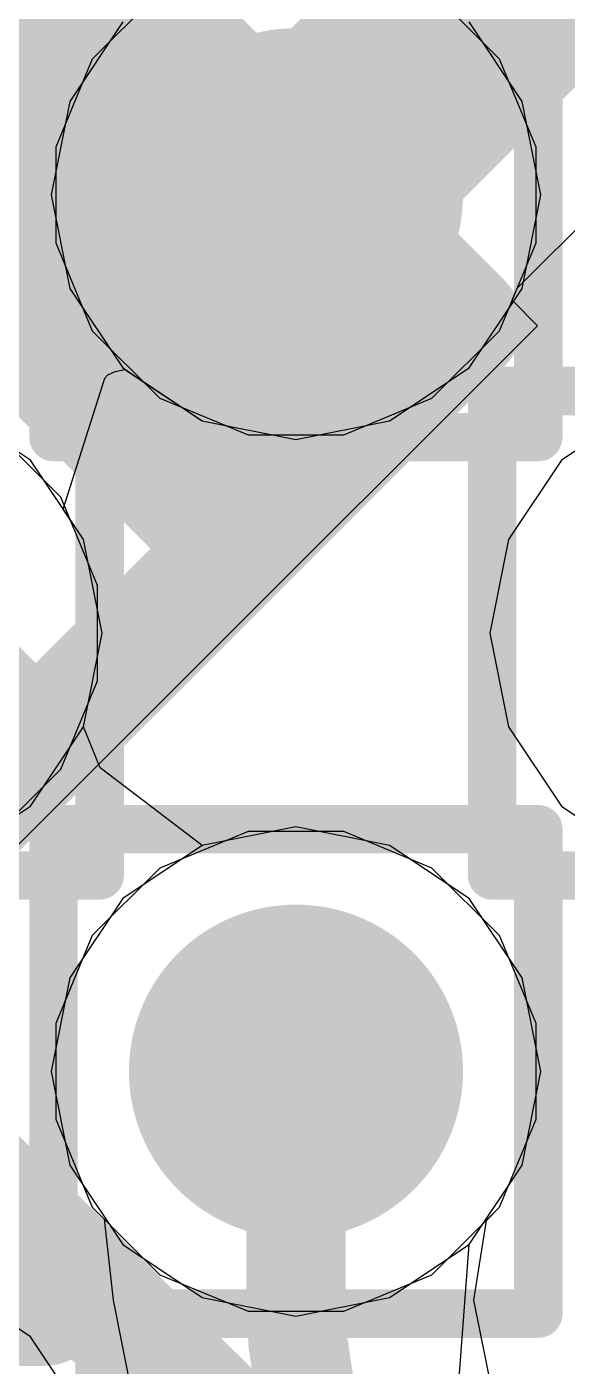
# Model space of a CAD drawing. Header units: inches. Extents: x -6 to 284, y -12 to 154.
# Drawn here: x 54.126 to 54.692, y 1.992 to 3.397 of the extents above; entities that cross this region are included whole.
import ezdxf

# ---------------------------------------------------------------- set-up
doc = ezdxf.new("R2010")
doc.units = ezdxf.units.IN
for name, color, linetype in [('Bottom Layer', 5, 'Continuous'), ('Bottom Overlay', 54, 'Continuous'), ('Bottom Paste', 16, 'Continuous'), ('Bottom Solder', 6, 'Continuous'), ('Drill Drawing', 1, 'Continuous'), ('GND-1', 16, 'Continuous'), ('GND-2', 90, 'Continuous'), ('GND-3', 216, 'Continuous'), ('GND-4', 54, 'Continuous'), ('PWR-1', 156, 'Continuous'), ('PWR-2', 130, 'Continuous'), ('Signal L1', 76, 'Continuous'), ('Signal L2', 6, 'Continuous'), ('Top Layer', 1, 'Continuous'), ('Top Paste', 8, 'Continuous'), ('Top Solder', 216, 'Continuous'), ('Via Holes', 16, 'Continuous')]:
    doc.layers.add(name, color=color, linetype=linetype)

# ---------------------------------------------------------------- blocks, each defined once
blk = doc.blocks.new('FBGA_153_11_5_13__B_131')
at = {"layer": 'Bottom Overlay'}
blk.add_lwpolyline([(-5.75, 6.5, 0.127, 0.127, 0), (-2.875, 6.5, 0.127, 0.127, 0)], format="xyseb", dxfattribs=at)
blk.add_lwpolyline([(-2.9068, 6.5, 0.0635, 0.0635, 1), (-2.8433, 6.5, 0.0635, 0.0635, 1)], format="xyseb", close=True, dxfattribs=at)
blk = doc.blocks.new('BGA_565_15_5_14_4__132')
at = {"layer": 'Top Layer'}
h = blk.add_hatch(color=1, dxfattribs=at)
edge = h.paths.add_edge_path()
edge.add_arc((4.225, 4.225), 0.125, 0, 360)
h = blk.add_hatch(color=1, dxfattribs=at)
edge = h.paths.add_edge_path()
edge.add_arc((3.575, 3.575), 0.125, 0, 360)
at = {"layer": 'Top Paste'}
h = blk.add_hatch(color=8, dxfattribs=at)
edge = h.paths.add_edge_path()
edge.add_arc((4.225, 4.225), 0.125, 0, 360)
h = blk.add_hatch(color=8, dxfattribs=at)
edge = h.paths.add_edge_path()
edge.add_arc((3.575, 3.575), 0.125, 0, 360)
at = {"layer": 'Top Solder'}
h = blk.add_hatch(color=216, dxfattribs=at)
edge = h.paths.add_edge_path()
edge.add_arc((4.225, 4.225), 0.175, 0, 360)
h = blk.add_hatch(color=216, dxfattribs=at)
edge = h.paths.add_edge_path()
edge.add_arc((3.575, 3.575), 0.175, 0, 360)
blk = doc.blocks.new('R___0201_B_191')
at = {"layer": 'Bottom Layer'}
for points in [[(-0.41, 0.185), (-0.14, 0.185), (-0.14, -0.185), (-0.41, -0.185)], [(0.14, 0.185), (0.41, 0.185), (0.41, -0.185), (0.14, -0.185)]]:
    blk.add_hatch(color=5, dxfattribs=at).paths.add_polyline_path(points)
at = {"layer": 'Bottom Paste'}
for points in [[(-0.41, 0.185), (-0.14, 0.185), (-0.14, -0.185), (-0.41, -0.185)], [(0.14, 0.185), (0.41, 0.185), (0.41, -0.185), (0.14, -0.185)]]:
    blk.add_hatch(color=16, dxfattribs=at).paths.add_polyline_path(points)
at = {"layer": 'Bottom Solder'}
for points in [[(-0.465, 0.24), (-0.085, 0.24), (-0.085, -0.24), (-0.465, -0.24)], [(0.085, 0.24), (0.465, 0.24), (0.465, -0.24), (0.085, -0.24)]]:
    blk.add_hatch(color=6, dxfattribs=at).paths.add_polyline_path(points)
at = {"layer": 'Bottom Overlay'}
for points in [[(-0.4826, 0.254, 0.127, 0.127, 0), (-0.4826, -0.254, 0.127, 0.127, 0)], [(-0.4826, 0.254, 0.127, 0.127, 0), (0.4826, 0.254, 0.127, 0.127, 0)], [(0.4826, 0.254, 0.127, 0.127, 0), (0.4826, -0.254, 0.127, 0.127, 0)], [(-0.4826, -0.254, 0.127, 0.127, 0), (0.4826, -0.254, 0.127, 0.127, 0)]]:
    blk.add_lwpolyline(points, format="xyseb", dxfattribs=at)
for points in [[(-0.5144, 0.254, 0.0635, 0.0635, 1), (-0.4509, 0.254, 0.0635, 0.0635, 1)], [(-0.5144, 0.254, 0.0635, 0.0635, 1), (-0.4509, 0.254, 0.0635, 0.0635, 1)], [(0.4508, 0.254, 0.0635, 0.0635, 1), (0.5143, 0.254, 0.0635, 0.0635, 1)], [(0.4508, 0.254, 0.0635, 0.0635, 1), (0.5143, 0.254, 0.0635, 0.0635, 1)], [(-0.5144, -0.254, 0.0635, 0.0635, 1), (-0.4509, -0.254, 0.0635, 0.0635, 1)], [(-0.5144, -0.254, 0.0635, 0.0635, 1), (-0.4509, -0.254, 0.0635, 0.0635, 1)], [(0.4509, -0.254, 0.0635, 0.0635, 1), (0.5144, -0.254, 0.0635, 0.0635, 1)], [(0.4509, -0.254, 0.0635, 0.0635, 1), (0.5144, -0.254, 0.0635, 0.0635, 1)]]:
    blk.add_lwpolyline(points, format="xyseb", close=True, dxfattribs=at)
blk = doc.blocks.new('CAP_0201_B_357')
at = {"layer": 'Bottom Layer'}
for points in [[(-0.45, 0.15), (-0.15, 0.15), (-0.15, -0.15), (-0.45, -0.15)], [(0.15, 0.15), (0.45, 0.15), (0.45, -0.15), (0.15, -0.15)]]:
    blk.add_hatch(color=5, dxfattribs=at).paths.add_polyline_path(points)
at = {"layer": 'Bottom Paste'}
for points in [[(-0.45, 0.15), (-0.15, 0.15), (-0.15, -0.15), (-0.45, -0.15)], [(0.15, 0.15), (0.45, 0.15), (0.45, -0.15), (0.15, -0.15)]]:
    blk.add_hatch(color=16, dxfattribs=at).paths.add_polyline_path(points)
at = {"layer": 'Bottom Solder'}
for points in [[(-0.505, 0.205), (-0.095, 0.205), (-0.095, -0.205), (-0.505, -0.205)], [(0.095, 0.205), (0.505, 0.205), (0.505, -0.205), (0.095, -0.205)]]:
    blk.add_hatch(color=6, dxfattribs=at).paths.add_polyline_path(points)
at = {"layer": 'Bottom Overlay'}
for points in [[(-0.2032, 0.2286, 0.127, 0.127, 0), (-0.5334, 0.2286, 0.127, 0.127, 0)], [(-0.5334, 0.2286, 0.127, 0.127, 0), (-0.5334, -0.2286, 0.127, 0.127, 0)], [(0.5334, 0.2286, 0.127, 0.127, 0), (0.2032, 0.2286, 0.127, 0.127, 0)], [(0.5334, 0.2286, 0.127, 0.127, 0), (0.5334, -0.2286, 0.127, 0.127, 0)], [(-0.2032, -0.2286, 0.127, 0.127, 0), (-0.5334, -0.2286, 0.127, 0.127, 0)], [(0.5334, -0.2286, 0.127, 0.127, 0), (0.2032, -0.2286, 0.127, 0.127, 0)]]:
    blk.add_lwpolyline(points, format="xyseb", dxfattribs=at)
for points in [[(-0.5651, 0.2286, 0.0635, 0.0635, 1), (-0.5016, 0.2286, 0.0635, 0.0635, 1)], [(-0.5651, 0.2286, 0.0635, 0.0635, 1), (-0.5016, 0.2286, 0.0635, 0.0635, 1)], [(-0.2349, 0.2286, 0.0635, 0.0635, 1), (-0.1714, 0.2286, 0.0635, 0.0635, 1)], [(0.1714, 0.2286, 0.0635, 0.0635, 1), (0.2349, 0.2286, 0.0635, 0.0635, 1)], [(0.5016, 0.2286, 0.0635, 0.0635, 1), (0.5651, 0.2286, 0.0635, 0.0635, 1)], [(0.5016, 0.2286, 0.0635, 0.0635, 1), (0.5651, 0.2286, 0.0635, 0.0635, 1)], [(-0.5651, -0.2286, 0.0635, 0.0635, 1), (-0.5016, -0.2286, 0.0635, 0.0635, 1)], [(-0.5651, -0.2286, 0.0635, 0.0635, 1), (-0.5016, -0.2286, 0.0635, 0.0635, 1)], [(-0.2349, -0.2286, 0.0635, 0.0635, 1), (-0.1714, -0.2286, 0.0635, 0.0635, 1)], [(0.1714, -0.2286, 0.0635, 0.0635, 1), (0.2349, -0.2286, 0.0635, 0.0635, 1)], [(0.5016, -0.2286, 0.0635, 0.0635, 1), (0.5651, -0.2286, 0.0635, 0.0635, 1)], [(0.5016, -0.2286, 0.0635, 0.0635, 1), (0.5651, -0.2286, 0.0635, 0.0635, 1)]]:
    blk.add_lwpolyline(points, format="xyseb", close=True, dxfattribs=at)
blk = doc.blocks.new('CAP_0201_B_362')
at = {"layer": 'Bottom Layer'}
for points in [[(-0.45, 0.15), (-0.15, 0.15), (-0.15, -0.15), (-0.45, -0.15)], [(0.15, 0.15), (0.45, 0.15), (0.45, -0.15), (0.15, -0.15)]]:
    blk.add_hatch(color=5, dxfattribs=at).paths.add_polyline_path(points)
at = {"layer": 'Bottom Paste'}
for points in [[(-0.45, 0.15), (-0.15, 0.15), (-0.15, -0.15), (-0.45, -0.15)], [(0.15, 0.15), (0.45, 0.15), (0.45, -0.15), (0.15, -0.15)]]:
    blk.add_hatch(color=16, dxfattribs=at).paths.add_polyline_path(points)
at = {"layer": 'Bottom Solder'}
for points in [[(-0.505, 0.205), (-0.095, 0.205), (-0.095, -0.205), (-0.505, -0.205)], [(0.095, 0.205), (0.505, 0.205), (0.505, -0.205), (0.095, -0.205)]]:
    blk.add_hatch(color=6, dxfattribs=at).paths.add_polyline_path(points)
at = {"layer": 'Bottom Overlay'}
for points in [[(-0.5334, 0.2286, 0.127, 0.127, 0), (-0.5334, -0.2286, 0.127, 0.127, 0)], [(-0.5334, 0.2286, 0.127, 0.127, 0), (-0.2032, 0.2286, 0.127, 0.127, 0)], [(0.2032, 0.2286, 0.127, 0.127, 0), (0.5334, 0.2286, 0.127, 0.127, 0)], [(0.5334, 0.2286, 0.127, 0.127, 0), (0.5334, -0.2286, 0.127, 0.127, 0)], [(-0.5334, -0.2286, 0.127, 0.127, 0), (-0.2032, -0.2286, 0.127, 0.127, 0)], [(0.2032, -0.2286, 0.127, 0.127, 0), (0.5334, -0.2286, 0.127, 0.127, 0)]]:
    blk.add_lwpolyline(points, format="xyseb", dxfattribs=at)
for points in [[(-0.5651, 0.2286, 0.0635, 0.0635, 1), (-0.5016, 0.2286, 0.0635, 0.0635, 1)], [(-0.5651, 0.2286, 0.0635, 0.0635, 1), (-0.5016, 0.2286, 0.0635, 0.0635, 1)], [(-0.2349, 0.2286, 0.0635, 0.0635, 1), (-0.1714, 0.2286, 0.0635, 0.0635, 1)], [(0.1714, 0.2286, 0.0635, 0.0635, 1), (0.2349, 0.2286, 0.0635, 0.0635, 1)], [(0.5016, 0.2286, 0.0635, 0.0635, 1), (0.5651, 0.2286, 0.0635, 0.0635, 1)], [(0.5016, 0.2286, 0.0635, 0.0635, 1), (0.5651, 0.2286, 0.0635, 0.0635, 1)], [(-0.5651, -0.2286, 0.0635, 0.0635, 1), (-0.5016, -0.2286, 0.0635, 0.0635, 1)], [(-0.5651, -0.2286, 0.0635, 0.0635, 1), (-0.5016, -0.2286, 0.0635, 0.0635, 1)], [(-0.2349, -0.2286, 0.0635, 0.0635, 1), (-0.1714, -0.2286, 0.0635, 0.0635, 1)], [(0.1714, -0.2286, 0.0635, 0.0635, 1), (0.2349, -0.2286, 0.0635, 0.0635, 1)], [(0.5016, -0.2286, 0.0635, 0.0635, 1), (0.5651, -0.2286, 0.0635, 0.0635, 1)], [(0.5016, -0.2286, 0.0635, 0.0635, 1), (0.5651, -0.2286, 0.0635, 0.0635, 1)]]:
    blk.add_lwpolyline(points, format="xyseb", close=True, dxfattribs=at)

msp = doc.modelspace()

# ---------------------------------------------------------------- hatches: boundary and pattern name
at = {"layer": 'Bottom Layer'}
h = msp.add_hatch(color=5, dxfattribs=at)
edge = h.paths.add_edge_path()
edge.add_arc((54.4078, 3.2202), 0.15, 0, 360)
h = msp.add_hatch(color=5, dxfattribs=at)
edge = h.paths.add_edge_path()
edge.add_arc((54.4078, 2.3009), 0.15, 0, 360)
at = {"layer": 'GND-1'}
h = msp.add_hatch(color=16, dxfattribs=at)
edge = h.paths.add_edge_path()
edge.add_arc((54.4078, 3.2202), 0.15, 0, 360)
h = msp.add_hatch(color=16, dxfattribs=at)
edge = h.paths.add_edge_path()
edge.add_arc((54.4078, 2.3009), 0.15, 0, 360)
at = {"layer": 'GND-2'}
h = msp.add_hatch(color=90, dxfattribs=at)
edge = h.paths.add_edge_path()
edge.add_arc((54.4078, 3.2202), 0.15, 0, 360)
h = msp.add_hatch(color=90, dxfattribs=at)
edge = h.paths.add_edge_path()
edge.add_arc((54.4078, 2.3009), 0.15, 0, 360)
at = {"layer": 'GND-3'}
h = msp.add_hatch(color=216, dxfattribs=at)
edge = h.paths.add_edge_path()
edge.add_arc((54.4078, 3.2202), 0.15, 0, 360)
h = msp.add_hatch(color=216, dxfattribs=at)
edge = h.paths.add_edge_path()
edge.add_arc((54.4078, 2.3009), 0.15, 0, 360)
at = {"layer": 'GND-4'}
h = msp.add_hatch(color=54, dxfattribs=at)
edge = h.paths.add_edge_path()
edge.add_arc((54.4078, 3.2202), 0.15, 0, 360)
h = msp.add_hatch(color=54, dxfattribs=at)
edge = h.paths.add_edge_path()
edge.add_arc((54.4078, 2.3009), 0.15, 0, 360)
at = {"layer": 'PWR-1'}
h = msp.add_hatch(color=156, dxfattribs=at)
edge = h.paths.add_edge_path()
edge.add_arc((54.4078, 3.2202), 0.15, 0, 360)
h = msp.add_hatch(color=156, dxfattribs=at)
edge = h.paths.add_edge_path()
edge.add_arc((54.4078, 2.3009), 0.15, 0, 360)
at = {"layer": 'PWR-2'}
h = msp.add_hatch(color=130, dxfattribs=at)
edge = h.paths.add_edge_path()
edge.add_arc((54.4078, 3.2202), 0.15, 0, 360)
h = msp.add_hatch(color=130, dxfattribs=at)
edge = h.paths.add_edge_path()
edge.add_arc((54.4078, 2.3009), 0.15, 0, 360)
at = {"layer": 'Signal L1'}
h = msp.add_hatch(color=76, dxfattribs=at)
edge = h.paths.add_edge_path()
edge.add_arc((54.4078, 3.2202), 0.15, 0, 360)
h = msp.add_hatch(color=76, dxfattribs=at)
edge = h.paths.add_edge_path()
edge.add_arc((54.4078, 2.3009), 0.15, 0, 360)
at = {"layer": 'Signal L2'}
h = msp.add_hatch(color=6, dxfattribs=at)
edge = h.paths.add_edge_path()
edge.add_arc((54.4078, 3.2202), 0.15, 0, 360)
h = msp.add_hatch(color=6, dxfattribs=at)
edge = h.paths.add_edge_path()
edge.add_arc((54.4078, 2.3009), 0.15, 0, 360)
at = {"layer": 'Top Layer'}
h = msp.add_hatch(color=1, dxfattribs=at)
edge = h.paths.add_edge_path()
edge.add_arc((54.4078, 3.2202), 0.15, 0, 360)
h = msp.add_hatch(color=1, dxfattribs=at)
edge = h.paths.add_edge_path()
edge.add_arc((54.4078, 2.3009), 0.15, 0, 360)
at = {"layer": 'Via Holes'}
h = msp.add_hatch(color=7, dxfattribs=at)
edge = h.paths.add_edge_path()
edge.add_arc((54.4078, 3.2202), 0.075, 0, 360)
h = msp.add_hatch(color=7, dxfattribs=at)
edge = h.paths.add_edge_path()
edge.add_arc((54.4078, 2.3009), 0.075, 0, 360)

# ---------------------------------------------------------------- linework, layer by layer
at = {"layer": 'Bottom Layer'}
for p, q in [((54.6396, 3.1224), (54.8242, 3.3069)), ((54.6344, 3.1097), (54.6396, 3.1224)), ((54.6611, 3.083), (54.6344, 3.1097)), ((54.2906, 2.7125), (54.6611, 3.083)), ((54.2722, 2.6941), (54.2906, 2.7125)), ((53.9016, 2.3236), (54.2722, 2.6941)), ((54.2722, 2.6941), (54.2722, 2.6941)), ((54.3578, 2.5525), (54.2653, 2.5142)), ((54.4579, 2.5525), (54.3578, 2.5525)), ((54.5503, 2.5142), (54.4579, 2.5525)), ((54.2653, 2.5142), (54.1945, 2.4434)), ((54.6211, 2.4434), (54.5503, 2.5142)), ((54.1945, 2.4434), (54.1562, 2.351)), ((54.6594, 2.351), (54.6211, 2.4434)), ((54.1562, 2.351), (54.1562, 2.2509)), ((54.6594, 2.2509), (54.6594, 2.351)), ((54.1562, 2.2509), (54.1945, 2.1584)), ((54.6211, 2.1584), (54.6594, 2.2509)), ((54.1945, 2.1584), (54.2068, 2.1461)), ((54.6074, 2.1446), (54.6211, 2.1584)), ((54.2068, 2.1461), (54.2163, 2.0611)), ((54.5944, 2.0611), (54.6074, 2.1446)), ((54.2163, 2.0611), (54.2163, 2.0611)), ((54.2163, 2.0611), (54.2655, 1.8138)), ((54.6148, 1.9585), (54.5944, 2.0611))]:
    msp.add_line(p, q, dxfattribs=at)
for points in [[(54.4078, 3.2202, 0.2032, 0.2032, 0), (54.8674, 3.6798, 0.2032, 0.2032, 0)], [(54.4078, 2.0611, 0.1041, 0.1041, 0), (54.4078, 2.3009, 0.1041, 0.1041, 0)], [(54.541, 1.7395, 0.1041, 0.1041, -0.198912), (54.4078, 2.0611, 0.1041, 0.1041, 0)]]:
    msp.add_lwpolyline(points, format="xyseb", dxfattribs=at)
for points in [[(54.357, 3.2202, 0.1016, 0.1016, 1), (54.4586, 3.2202, 0.1016, 0.1016, 1)], [(54.3818, 2.3009, 0.0521, 0.0521, 1), (54.4338, 2.3009, 0.0521, 0.0521, 1)], [(54.3818, 2.0611, 0.0521, 0.0521, 1), (54.4338, 2.0611, 0.0521, 0.0521, 1)], [(54.3818, 2.0611, 0.0521, 0.0521, 1), (54.4338, 2.0611, 0.0521, 0.0521, 1)]]:
    msp.add_lwpolyline(points, format="xyseb", close=True, dxfattribs=at)
at = {"layer": 'Drill Drawing'}
for points in [[(54.1538, 2.9662, 0.0508, 0.0508, 0), (54.1538, 3.4742, 0.0508, 0.0508, 0)], [(54.6618, 2.9662, 0.0508, 0.0508, 0), (54.6618, 3.4742, 0.0508, 0.0508, 0)], [(53.6942, 3.0145, 0.0508, 0.0508, 0), (54.2022, 3.0145, 0.0508, 0.0508, 0)], [(54.2022, 2.5065, 0.0508, 0.0508, 0), (54.2022, 3.0145, 0.0508, 0.0508, 0)], [(54.6134, 3.0145, 0.0508, 0.0508, 0), (55.1214, 3.0145, 0.0508, 0.0508, 0)], [(54.6134, 2.5065, 0.0508, 0.0508, 0), (54.6134, 3.0145, 0.0508, 0.0508, 0)], [(54.1538, 2.9662, 0.0508, 0.0508, 0), (54.6618, 2.9662, 0.0508, 0.0508, 0)], [(54.1538, 2.5549, 0.0508, 0.0508, 0), (54.6618, 2.5549, 0.0508, 0.0508, 0)], [(54.1538, 2.0469, 0.0508, 0.0508, 0), (54.1538, 2.5549, 0.0508, 0.0508, 0)], [(54.6618, 2.0469, 0.0508, 0.0508, 0), (54.6618, 2.5549, 0.0508, 0.0508, 0)], [(53.6942, 2.5065, 0.0508, 0.0508, 0), (54.2022, 2.5065, 0.0508, 0.0508, 0)], [(54.6134, 2.5065, 0.0508, 0.0508, 0), (55.1214, 2.5065, 0.0508, 0.0508, 0)], [(53.6942, 2.0953, 0.0508, 0.0508, 0), (54.2022, 2.0953, 0.0508, 0.0508, 0)], [(54.2022, 1.5873, 0.0508, 0.0508, 0), (54.2022, 2.0953, 0.0508, 0.0508, 0)], [(54.1538, 2.0469, 0.0508, 0.0508, 0), (54.6618, 2.0469, 0.0508, 0.0508, 0)]]:
    msp.add_lwpolyline(points, format="xyseb", dxfattribs=at)
for points in [[(54.1895, 3.0145, 0.0254, 0.0254, 1), (54.2149, 3.0145, 0.0254, 0.0254, 1)], [(54.1895, 3.0145, 0.0254, 0.0254, 1), (54.2149, 3.0145, 0.0254, 0.0254, 1)], [(54.6007, 3.0145, 0.0254, 0.0254, 1), (54.6261, 3.0145, 0.0254, 0.0254, 1)], [(54.6007, 3.0145, 0.0254, 0.0254, 1), (54.6261, 3.0145, 0.0254, 0.0254, 1)], [(54.1411, 2.9662, 0.0254, 0.0254, 1), (54.1665, 2.9662, 0.0254, 0.0254, 1)], [(54.1411, 2.9662, 0.0254, 0.0254, 1), (54.1665, 2.9662, 0.0254, 0.0254, 1)], [(54.6491, 2.9662, 0.0254, 0.0254, 1), (54.6745, 2.9662, 0.0254, 0.0254, 1)], [(54.6491, 2.9662, 0.0254, 0.0254, 1), (54.6745, 2.9662, 0.0254, 0.0254, 1)], [(54.1411, 2.5549, 0.0254, 0.0254, 1), (54.1665, 2.5549, 0.0254, 0.0254, 1)], [(54.1411, 2.5549, 0.0254, 0.0254, 1), (54.1665, 2.5549, 0.0254, 0.0254, 1)], [(54.6491, 2.5549, 0.0254, 0.0254, 1), (54.6745, 2.5549, 0.0254, 0.0254, 1)], [(54.6491, 2.5549, 0.0254, 0.0254, 1), (54.6745, 2.5549, 0.0254, 0.0254, 1)], [(54.1895, 2.5065, 0.0254, 0.0254, 1), (54.2149, 2.5065, 0.0254, 0.0254, 1)], [(54.1895, 2.5065, 0.0254, 0.0254, 1), (54.2149, 2.5065, 0.0254, 0.0254, 1)], [(54.6007, 2.5065, 0.0254, 0.0254, 1), (54.6261, 2.5065, 0.0254, 0.0254, 1)], [(54.6007, 2.5065, 0.0254, 0.0254, 1), (54.6261, 2.5065, 0.0254, 0.0254, 1)], [(54.1895, 2.0953, 0.0254, 0.0254, 1), (54.2149, 2.0953, 0.0254, 0.0254, 1)], [(54.1895, 2.0953, 0.0254, 0.0254, 1), (54.2149, 2.0953, 0.0254, 0.0254, 1)], [(54.1411, 2.0469, 0.0254, 0.0254, 1), (54.1665, 2.0469, 0.0254, 0.0254, 1)], [(54.1411, 2.0469, 0.0254, 0.0254, 1), (54.1665, 2.0469, 0.0254, 0.0254, 1)], [(54.6491, 2.0469, 0.0254, 0.0254, 1), (54.6745, 2.0469, 0.0254, 0.0254, 1)], [(54.6491, 2.0469, 0.0254, 0.0254, 1), (54.6745, 2.0469, 0.0254, 0.0254, 1)]]:
    msp.add_lwpolyline(points, format="xyseb", close=True, dxfattribs=at)
at = {"layer": 'GND-1'}
for p, q in [((54.2653, 3.4335), (54.1945, 3.3627)), ((54.6211, 3.3627), (54.5503, 3.4335)), ((54.1945, 3.3627), (54.1562, 3.2702)), ((54.6594, 3.2702), (54.6211, 3.3627)), ((54.1562, 3.2702), (54.1562, 3.1701)), ((54.6594, 3.1701), (54.6594, 3.2702)), ((54.1562, 3.1701), (54.1945, 3.0776)), ((54.6211, 3.0776), (54.6594, 3.1701)), ((54.1945, 3.0776), (54.2653, 3.0069)), ((54.5503, 3.0069), (54.6211, 3.0776)), ((54.2653, 3.0069), (54.3578, 2.9686)), ((54.4579, 2.9686), (54.5503, 3.0069)), ((54.1615, 2.9031), (54.0907, 2.9738)), ((54.3578, 2.9686), (54.4579, 2.9686)), ((54.1998, 2.8106), (54.1615, 2.9031)), ((54.1998, 2.7105), (54.1998, 2.8106)), ((54.1615, 2.618), (54.1998, 2.7105)), ((54.0907, 2.5472), (54.1615, 2.618)), ((54.3578, 2.5525), (54.2653, 2.5142)), ((54.4579, 2.5525), (54.3578, 2.5525)), ((54.5503, 2.5142), (54.4579, 2.5525)), ((54.2653, 2.5142), (54.1945, 2.4434)), ((54.6211, 2.4434), (54.5503, 2.5142)), ((54.1945, 2.4434), (54.1562, 2.351)), ((54.6594, 2.351), (54.6211, 2.4434)), ((54.1562, 2.351), (54.1562, 2.2509)), ((54.6594, 2.2509), (54.6594, 2.351)), ((54.1562, 2.2509), (54.1945, 2.1584)), ((54.6211, 2.1584), (54.6594, 2.2509)), ((54.1945, 2.1584), (54.2653, 2.0876)), ((54.5503, 2.0876), (54.6211, 2.1584)), ((54.2653, 2.0876), (54.3578, 2.0493)), ((54.4579, 2.0493), (54.5503, 2.0876)), ((54.3578, 2.0493), (54.4579, 2.0493))]:
    msp.add_line(p, q, dxfattribs=at)
at = {"layer": 'GND-2'}
for p, q in [((54.2653, 3.4335), (54.1945, 3.3627)), ((54.6211, 3.3627), (54.5503, 3.4335)), ((54.1945, 3.3627), (54.1562, 3.2702)), ((54.6594, 3.2702), (54.6211, 3.3627)), ((54.1562, 3.2702), (54.1562, 3.1701)), ((54.6594, 3.1701), (54.6594, 3.2702)), ((54.1562, 3.1701), (54.1945, 3.0776)), ((54.6211, 3.0776), (54.6594, 3.1701)), ((54.1945, 3.0776), (54.2653, 3.0069)), ((54.5503, 3.0069), (54.6211, 3.0776)), ((54.2653, 3.0069), (54.3578, 2.9686)), ((54.4579, 2.9686), (54.5503, 3.0069)), ((54.1615, 2.9031), (54.0907, 2.9738)), ((54.3578, 2.9686), (54.4579, 2.9686)), ((54.1998, 2.8106), (54.1615, 2.9031)), ((54.1998, 2.7105), (54.1998, 2.8106)), ((54.1615, 2.618), (54.1998, 2.7105)), ((54.0907, 2.5472), (54.1615, 2.618)), ((54.3578, 2.5525), (54.2653, 2.5142)), ((54.4579, 2.5525), (54.3578, 2.5525)), ((54.5503, 2.5142), (54.4579, 2.5525)), ((54.2653, 2.5142), (54.1945, 2.4434)), ((54.6211, 2.4434), (54.5503, 2.5142)), ((54.1945, 2.4434), (54.1562, 2.351)), ((54.6594, 2.351), (54.6211, 2.4434)), ((54.1562, 2.351), (54.1562, 2.2509)), ((54.6594, 2.2509), (54.6594, 2.351)), ((54.1562, 2.2509), (54.1945, 2.1584)), ((54.6211, 2.1584), (54.6594, 2.2509)), ((54.1945, 2.1584), (54.2653, 2.0876)), ((54.5503, 2.0876), (54.6211, 2.1584)), ((54.2653, 2.0876), (54.3578, 2.0493)), ((54.4579, 2.0493), (54.5503, 2.0876)), ((54.3578, 2.0493), (54.4579, 2.0493))]:
    msp.add_line(p, q, dxfattribs=at)
at = {"layer": 'GND-3'}
for p, q in [((54.2653, 3.4335), (54.1945, 3.3627)), ((54.6211, 3.3627), (54.5503, 3.4335)), ((54.1945, 3.3627), (54.1562, 3.2702)), ((54.6594, 3.2702), (54.6211, 3.3627)), ((54.1562, 3.2702), (54.1562, 3.1701)), ((54.6594, 3.1701), (54.6594, 3.2702)), ((54.1562, 3.1701), (54.1945, 3.0776)), ((54.6211, 3.0776), (54.6594, 3.1701)), ((54.1945, 3.0776), (54.2653, 3.0069)), ((54.5503, 3.0069), (54.6211, 3.0776)), ((54.2653, 3.0069), (54.3578, 2.9686)), ((54.4579, 2.9686), (54.5503, 3.0069)), ((54.1615, 2.9031), (54.0907, 2.9738)), ((54.3578, 2.9686), (54.4579, 2.9686)), ((54.1998, 2.8106), (54.1615, 2.9031)), ((54.1998, 2.7105), (54.1998, 2.8106)), ((54.1615, 2.618), (54.1998, 2.7105)), ((54.0907, 2.5472), (54.1615, 2.618)), ((54.3578, 2.5525), (54.2653, 2.5142)), ((54.4579, 2.5525), (54.3578, 2.5525)), ((54.5503, 2.5142), (54.4579, 2.5525)), ((54.2653, 2.5142), (54.1945, 2.4434)), ((54.6211, 2.4434), (54.5503, 2.5142)), ((54.1945, 2.4434), (54.1562, 2.351)), ((54.6594, 2.351), (54.6211, 2.4434)), ((54.1562, 2.351), (54.1562, 2.2509)), ((54.6594, 2.2509), (54.6594, 2.351)), ((54.1562, 2.2509), (54.1945, 2.1584)), ((54.6211, 2.1584), (54.6594, 2.2509)), ((54.1945, 2.1584), (54.2653, 2.0876)), ((54.5503, 2.0876), (54.6211, 2.1584)), ((54.2653, 2.0876), (54.3578, 2.0493)), ((54.4579, 2.0493), (54.5503, 2.0876)), ((54.3578, 2.0493), (54.4579, 2.0493))]:
    msp.add_line(p, q, dxfattribs=at)
at = {"layer": 'GND-4'}
for p, q in [((54.2653, 3.4335), (54.1945, 3.3627)), ((54.6211, 3.3627), (54.5503, 3.4335)), ((54.1945, 3.3627), (54.1562, 3.2702)), ((54.6594, 3.2702), (54.6211, 3.3627)), ((54.1562, 3.2702), (54.1562, 3.1701)), ((54.6594, 3.1701), (54.6594, 3.2702)), ((54.1562, 3.1701), (54.1945, 3.0776)), ((54.6211, 3.0776), (54.6594, 3.1701)), ((54.1945, 3.0776), (54.2653, 3.0069)), ((54.5503, 3.0069), (54.6211, 3.0776)), ((54.2653, 3.0069), (54.3578, 2.9686)), ((54.4579, 2.9686), (54.5503, 3.0069)), ((54.1615, 2.9031), (54.0907, 2.9738)), ((54.3578, 2.9686), (54.4579, 2.9686)), ((54.1998, 2.8106), (54.1615, 2.9031)), ((54.1998, 2.7105), (54.1998, 2.8106)), ((54.1615, 2.618), (54.1998, 2.7105)), ((54.0907, 2.5472), (54.1615, 2.618)), ((54.3578, 2.5525), (54.2653, 2.5142)), ((54.4579, 2.5525), (54.3578, 2.5525)), ((54.5503, 2.5142), (54.4579, 2.5525)), ((54.2653, 2.5142), (54.1945, 2.4434)), ((54.6211, 2.4434), (54.5503, 2.5142)), ((54.1945, 2.4434), (54.1562, 2.351)), ((54.6594, 2.351), (54.6211, 2.4434)), ((54.1562, 2.351), (54.1562, 2.2509)), ((54.6594, 2.2509), (54.6594, 2.351)), ((54.1562, 2.2509), (54.1945, 2.1584)), ((54.6211, 2.1584), (54.6594, 2.2509)), ((54.1945, 2.1584), (54.2653, 2.0876)), ((54.5503, 2.0876), (54.6211, 2.1584)), ((54.2653, 2.0876), (54.3578, 2.0493)), ((54.4579, 2.0493), (54.5503, 2.0876)), ((54.3578, 2.0493), (54.4579, 2.0493))]:
    msp.add_line(p, q, dxfattribs=at)
at = {"layer": 'PWR-1'}
for p, q in [((54.2264, 3.4016), (54.1708, 3.3183)), ((54.6448, 3.3183), (54.5892, 3.4016)), ((54.1708, 3.3183), (54.1513, 3.2202)), ((54.6643, 3.2202), (54.6448, 3.3183)), ((54.1513, 3.2202), (54.1708, 3.122)), ((54.6448, 3.122), (54.6643, 3.2202)), ((54.1708, 3.122), (54.2264, 3.0388)), ((54.5892, 3.0388), (54.6448, 3.122)), ((54.2264, 3.0388), (54.3096, 2.9832)), ((54.506, 2.9832), (54.5892, 3.0388)), ((54.1296, 2.9419), (54.0464, 2.9975)), ((54.7693, 2.9975), (54.686, 2.9419)), ((54.3096, 2.9832), (54.4078, 2.9636)), ((54.4078, 2.9636), (54.506, 2.9832)), ((54.1852, 2.8587), (54.1296, 2.9419)), ((54.686, 2.9419), (54.6304, 2.8587)), ((54.2047, 2.7605), (54.1852, 2.8587)), ((54.6304, 2.8587), (54.6109, 2.7605)), ((54.1852, 2.6624), (54.2047, 2.7605)), ((54.6109, 2.7605), (54.6304, 2.6624)), ((54.1296, 2.5791), (54.1852, 2.6624)), ((54.6304, 2.6624), (54.686, 2.5791)), ((54.0464, 2.5235), (54.1296, 2.5791)), ((54.686, 2.5791), (54.7693, 2.5235)), ((54.4078, 2.5574), (54.3096, 2.5379)), ((54.506, 2.5379), (54.4078, 2.5574)), ((54.3096, 2.5379), (54.2264, 2.4823)), ((54.5892, 2.4823), (54.506, 2.5379)), ((54.2264, 2.4823), (54.1708, 2.3991)), ((54.6448, 2.3991), (54.5892, 2.4823)), ((54.1708, 2.3991), (54.1513, 2.3009)), ((54.6643, 2.3009), (54.6448, 2.3991)), ((54.1513, 2.3009), (54.1708, 2.2027)), ((54.6448, 2.2027), (54.6643, 2.3009)), ((54.1708, 2.2027), (54.2264, 2.1195)), ((54.5892, 2.1195), (54.6448, 2.2027)), ((54.2264, 2.1195), (54.3096, 2.0639)), ((54.506, 2.0639), (54.5892, 2.1195)), ((54.1296, 2.0227), (54.0464, 2.0783)), ((54.3096, 2.0639), (54.4078, 2.0444)), ((54.4078, 2.0444), (54.506, 2.0639)), ((54.1852, 1.9395), (54.1296, 2.0227))]:
    msp.add_line(p, q, dxfattribs=at)
at = {"layer": 'PWR-2'}
for p, q in [((54.6448, 3.3183), (54.5892, 3.4016)), ((54.6643, 3.2202), (54.6448, 3.3183)), ((54.6448, 3.122), (54.6643, 3.2202)), ((54.5892, 3.0388), (54.6448, 3.122)), ((54.2109, 3.0314), (54.2183, 3.0349)), ((54.2183, 3.0349), (54.2287, 3.0372)), ((54.2287, 3.0372), (54.3096, 2.9832)), ((54.506, 2.9832), (54.5892, 3.0388)), ((54.1639, 2.8906), (54.2078, 3.028)), ((54.2078, 3.028), (54.2109, 3.0314)), ((54.7693, 2.9975), (54.686, 2.9419)), ((54.3096, 2.9832), (54.4078, 2.9636)), ((54.4078, 2.9636), (54.506, 2.9832)), ((54.686, 2.9419), (54.6304, 2.8587)), ((54.1852, 2.8587), (54.1639, 2.8906)), ((54.2047, 2.7605), (54.1852, 2.8587)), ((54.6304, 2.8587), (54.6109, 2.7605)), ((54.1852, 2.6624), (54.2047, 2.7605)), ((54.6109, 2.7605), (54.6304, 2.6624)), ((54.1296, 2.5791), (54.1852, 2.6624)), ((54.6304, 2.6624), (54.686, 2.5791)), ((54.0464, 2.5235), (54.1296, 2.5791)), ((54.686, 2.5791), (54.7693, 2.5235)), ((54.4078, 2.5574), (54.3096, 2.5379)), ((54.506, 2.5379), (54.4078, 2.5574)), ((54.3096, 2.5379), (54.2264, 2.4823)), ((54.5892, 2.4823), (54.506, 2.5379)), ((54.2264, 2.4823), (54.1708, 2.3991)), ((54.6448, 2.3991), (54.5892, 2.4823)), ((54.1708, 2.3991), (54.1513, 2.3009)), ((54.6643, 2.3009), (54.6448, 2.3991)), ((54.1513, 2.3009), (54.1708, 2.2027)), ((54.6448, 2.2027), (54.6643, 2.3009)), ((54.1708, 2.2027), (54.2264, 2.1195)), ((54.5892, 2.1195), (54.6448, 2.2027)), ((54.2264, 2.1195), (54.3096, 2.0639)), ((54.506, 2.0639), (54.5892, 2.1195)), ((54.1296, 2.0227), (54.0464, 2.0783)), ((54.3096, 2.0639), (54.4078, 2.0444)), ((54.4078, 2.0444), (54.506, 2.0639)), ((54.1852, 1.9395), (54.1296, 2.0227))]:
    msp.add_line(p, q, dxfattribs=at)
at = {"layer": 'Signal L2'}
for p, q in [((54.1296, 2.9419), (54.0464, 2.9975)), ((54.7693, 2.9975), (54.686, 2.9419)), ((54.1852, 2.8587), (54.1296, 2.9419)), ((54.686, 2.9419), (54.6304, 2.8587)), ((54.2047, 2.7605), (54.1852, 2.8587)), ((54.6304, 2.8587), (54.6109, 2.7605)), ((54.1852, 2.6624), (54.2047, 2.7605)), ((54.6109, 2.7605), (54.6304, 2.6624)), ((54.2027, 2.6192), (54.1852, 2.6624)), ((54.6304, 2.6624), (54.686, 2.5791)), ((54.3096, 2.5379), (54.2027, 2.6192)), ((54.686, 2.5791), (54.7693, 2.5235)), ((54.4078, 2.5574), (54.3096, 2.5379)), ((54.506, 2.5379), (54.4078, 2.5574)), ((54.5892, 2.4823), (54.506, 2.5379)), ((54.6448, 2.3991), (54.5892, 2.4823)), ((54.6643, 2.3009), (54.6448, 2.3991)), ((54.6448, 2.2027), (54.6643, 2.3009)), ((54.5892, 2.1195), (54.6448, 2.2027)), ((54.5772, 1.9587), (54.5892, 2.1195))]:
    msp.add_line(p, q, dxfattribs=at)
msp.add_lwpolyline([(54.0466, 2.2146, 0.127, 0.127, 0), (54.7693, 1.4919, 0.127, 0.127, 0)], format="xyseb", dxfattribs=at)
at = {"layer": 'Top Layer'}
msp.add_lwpolyline([(54.4078, 3.2202, 0.254, 0.254, 0), (54.8674, 3.6798, 0.254, 0.254, 0)], format="xyseb", dxfattribs=at)
msp.add_lwpolyline([(54.3443, 3.2202, 0.127, 0.127, 1), (54.4713, 3.2202, 0.127, 0.127, 1)], format="xyseb", close=True, dxfattribs=at)

# ---------------------------------------------------------------- block references
for name, p, rotation in [('BGA_565_15_5_14_4__132', (54.4079, 8.2759), 225), ('CAP_0201_B_362', (53.5775, 3.3957), 45), ('CAP_0201_B_357', (55.1852, 3.3377), 135), ('R___0201_B_191', (54.0607, 2.9239), 45)]:
    msp.add_blockref(name, p, dxfattribs=dict(rotation=rotation))
msp.add_blockref('FBGA_153_11_5_13__B_131', (57.0193, -4.4444))

doc.saveas('drawing.dxf')
